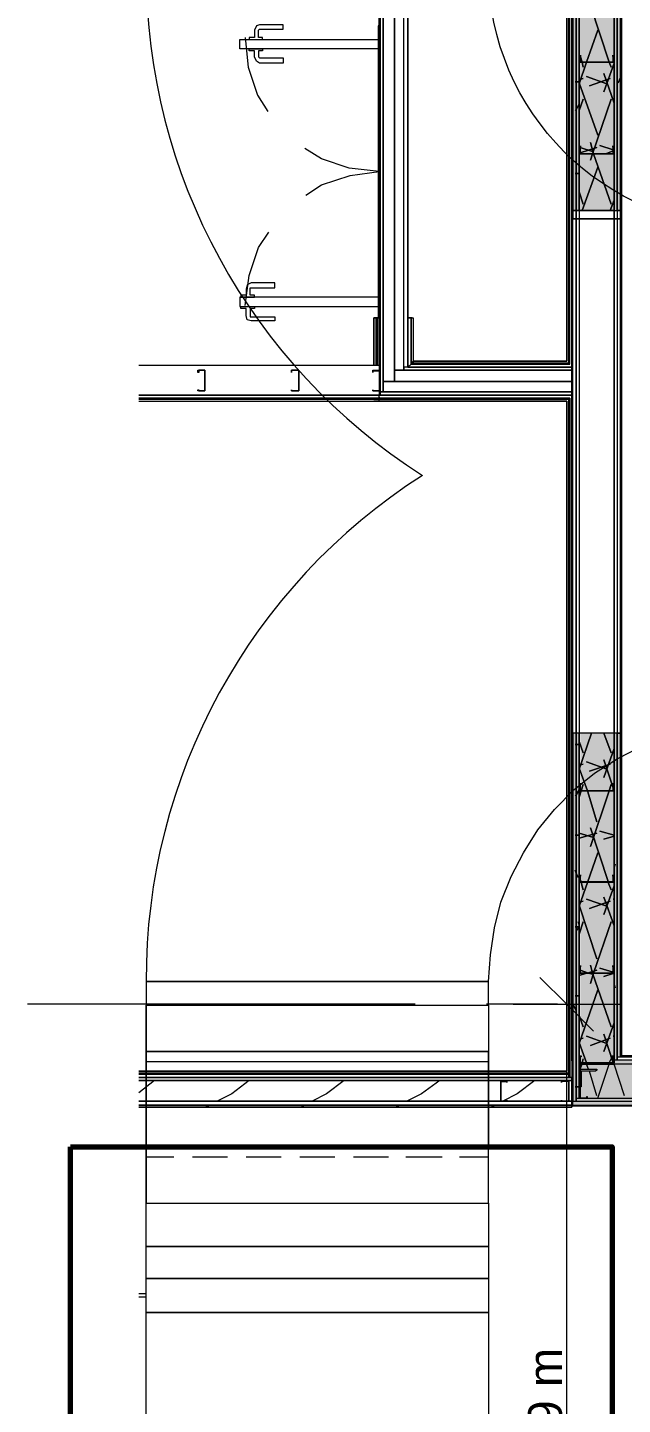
# Model space of a CAD drawing. Header units: metres. Extents: x -2 to 237, y -8 to 52.
# Drawn here: x 3.8 to 6.45, y 21.38 to 27.5 of the extents above; entities that cross this region are included whole.
import ezdxf

# ---------------------------------------------------------------- set-up
doc = ezdxf.new("R2010")
doc.units = ezdxf.units.M
doc.layers.add('HVAC - Ductos', color=5, linetype='Continuous', lineweight=0)
doc.layers.add('PDF2_Text', color=7, linetype='Continuous', lineweight=0)
doc.layers.add('PDF2_Geometry', color=7, linetype='Continuous', lineweight=0, true_color=0xaaaaaa)
doc.layers.add('PDF2_Solid Fills', color=7, linetype='Continuous', lineweight=0, true_color=0xffffff)
doc.styles.add('PDF Helvetica', font='')
doc.styles.get('PDF Helvetica').set_extended_font_data('Helvetica')

msp = doc.modelspace()

# ---------------------------------------------------------------- hatches: boundary and pattern name
at = {"layer": 'PDF2_Solid Fills', "lineweight": 0, "transparency": 33554559}
h = msp.add_hatch(color=256, dxfattribs=at)
h.paths.add_polyline_path([(6.2254, 26.6838), (6.2392, 26.6838), (6.2392, 32.8782), (6.2254, 32.8782)])
h.paths.add_polyline_path([(6.2254, 22.7297), (6.239, 22.7252), (6.2392, 22.7252), (6.2392, 24.3608), (6.2254, 24.3608), (6.2208, 22.7481), (6.2208, 22.7297)])
h = msp.add_hatch(color=256, dxfattribs=at)
h.paths.add_polyline_path([(6.2254, 26.6838), (6.2392, 26.6838), (6.2392, 32.8782), (6.2254, 32.8782)])
h.paths.add_polyline_path([(6.2392, 24.3608), (6.2254, 24.3608), (6.2254, 22.7252), (6.2392, 22.7252)])
h = msp.add_hatch(color=256, dxfattribs=at)
h.paths.add_polyline_path([(6.2529, 26.6838), (6.2529, 32.8644), (6.2392, 32.8644), (6.2392, 26.6838)])
h.paths.add_polyline_path([(6.2529, 22.7389), (6.2529, 24.3608), (6.2392, 24.3608), (6.2392, 22.7389)])
h = msp.add_hatch(color=256, dxfattribs=at)
h.paths.add_polyline_path([(6.2529, 26.6838), (6.2529, 32.8644), (6.2392, 32.8644), (6.2392, 26.6838)])
h.paths.add_polyline_path([(6.2529, 22.7389), (6.2529, 24.3608), (6.2392, 24.3608), (6.2392, 22.7389)])
h = msp.add_hatch(color=256, dxfattribs=at)
h.paths.add_polyline_path([(6.2529, 26.6883), (6.4087, 26.6838), (6.4087, 32.7133), (6.2575, 32.7133), (6.2575, 30.5827), (6.3308, 30.5827), (6.2575, 30.5781)])
h.paths.add_polyline_path([(6.4087, 24.3608), (6.2575, 24.3608), (6.2575, 22.8901), (6.2579, 22.8901), (6.2896, 22.8947), (6.4087, 22.8947)])
h = msp.add_hatch(color=256, dxfattribs=at)
h.paths.add_polyline_path([(6.2529, 26.6883), (6.4087, 26.6838), (6.4087, 32.7133), (6.2575, 32.7133), (6.2575, 30.5827), (6.3079, 30.5827), (6.2575, 30.5781)])
h.paths.add_polyline_path([(6.4087, 24.3608), (6.2575, 24.3608), (6.2575, 22.8901), (6.4087, 22.8901)])
h = msp.add_hatch(color=256, dxfattribs=at)
h.paths.add_polyline_path([(6.4224, 22.9084), (6.4224, 24.3608), (6.4087, 24.3608), (6.4087, 22.9084)])
h.paths.add_polyline_path([(6.4224, 29.7397), (6.4224, 32.6949), (6.4087, 32.6949), (6.4087, 29.7397)])
h.paths.add_polyline_path([(6.4224, 29.6114), (6.4087, 29.6114), (6.4087, 26.6838), (6.4224, 26.6838)])
h = msp.add_hatch(color=256, dxfattribs=at)
h.paths.add_polyline_path([(6.4224, 29.7397), (6.4362, 29.7397), (6.4362, 32.6812), (6.4224, 32.6812)])
h.paths.add_polyline_path([(6.4224, 22.9222), (6.4362, 22.9222), (6.4362, 24.3608), (6.4224, 24.3608)])
h.paths.add_polyline_path([(6.4224, 26.6838), (6.4362, 26.6838), (6.4362, 29.5977), (6.4224, 29.5977)])
h = msp.add_hatch(color=256, dxfattribs=at)
h.paths.add_polyline_path([(6.4224, 26.6838), (6.4224, 29.6114), (6.4087, 29.6114), (6.4087, 26.6838)])
h.paths.add_polyline_path([(6.4224, 24.3608), (6.4087, 24.3608), (6.4087, 22.9084), (6.4224, 22.9084)])
h = msp.add_hatch(color=256, dxfattribs=at)
h.paths.add_polyline_path([(6.4224, 26.6838), (6.4362, 26.6838), (6.4362, 29.5977), (6.4224, 29.5977)])
h.paths.add_polyline_path([(6.4224, 22.9222), (6.4362, 22.9222), (6.4362, 24.3608), (6.4224, 24.3608)])
h = msp.add_hatch(color=256, dxfattribs=at)
h.paths.add_polyline_path([(6.2529, 23.701), (6.2575, 23.7102), (6.2529, 23.7102)])
h.paths.add_polyline_path([(6.4041, 23.701), (6.4087, 23.7102), (6.4041, 23.7102)])
for points in [[(6.2621, 22.858), (6.2575, 22.7939), (6.2575, 22.7389), (16.0852, 22.7389), (16.0852, 22.8901), (6.2575, 22.8901), (6.2575, 22.8672), (6.3308, 22.8672), (6.3262, 22.8626)], [(15.3842, 22.8947), (16.0853, 22.8947), (16.0853, 22.9084), (6.4087, 22.9084), (6.4087, 22.8901), (6.4796, 22.8901)]]:
    msp.add_hatch(color=256, dxfattribs=at).paths.add_polyline_path(points)
h = msp.add_hatch(color=256, dxfattribs=at)
h.paths.add_polyline_path([(16.0853, 22.7068), (16.0853, 22.7251), (6.2254, 22.7251), (6.2254, 22.7068)])
h.paths.add_polyline_path([(16.2685, 22.7205), (16.2364, 22.7205), (16.2364, 22.7068), (16.2685, 22.7068)])
h = msp.add_hatch(color=256, dxfattribs=at)
h.paths.add_polyline_path([(16.0853, 22.7252), (16.0853, 22.7389), (6.2392, 22.7389), (6.2392, 22.7252)])
h.paths.add_polyline_path([(16.2364, 22.7389), (16.2364, 22.7252), (16.2547, 22.7252), (16.2547, 22.7389)])

# ---------------------------------------------------------------- linework, layer by layer
at = {"layer": 'HVAC - Ductos', "lineweight": 0}
for points in [[(4.3286, 27.7513, 0.256609), (5.5565, 25.5063, 0.257064), (4.3286, 23.2566), (4.3286, 23.1512), (5.8497, 23.1512), (5.8497, 23.2566), (4.3286, 23.2566), (5.8497, 23.2566), (5.8589, 23.3758), (5.8772, 23.4948), (5.9047, 23.6094), (5.9505, 23.7239), (6.0055, 23.8293), (6.0696, 23.9302), (6.1429, 24.0218), (6.23, 24.1088), (6.3216, 24.1821), (6.4224, 24.2463), (6.5278, 24.3013)], [(6.9952, 26.6104, -0.412906), (5.8497, 27.7513)]]:
    msp.add_lwpolyline(points, format="xyb", dxfattribs=at)
for points in [[(6.1979, 15.2203), (6.1979, 17.0393), (6.1979, 18.258), (6.1979, 19.463), (6.1979, 23.3941)], [(6.0788, 23.2749), (6.1979, 23.1558), (6.317, 23.0367)], [(4.3286, 23.1512), (4.3286, 23.0413), (4.3286, 22.9359), (4.3286, 22.826), (4.3286, 22.7205), (4.3286, 22.6198), (4.3286, 22.5236), (4.3286, 22.945), (4.3286, 22.9909), (4.3286, 23.0458), (4.3286, 23.0963), (4.3286, 23.1512), (5.8497, 23.1512), (5.8497, 23.0963), (5.8497, 23.0458), (5.8497, 22.9909), (5.8497, 22.945)], [(5.8497, 23.1512), (5.8497, 23.0413), (5.8497, 22.9359), (5.8497, 22.826), (5.8497, 22.7205), (5.8497, 22.6198), (5.8497, 22.5236), (5.8497, 22.945), (4.3286, 22.945), (5.8497, 22.945), (5.8497, 22.8992), (4.3286, 22.8992), (4.3286, 22.945)], [(5.9597, 23.1558), (6.1979, 23.1558), (6.4362, 23.1558)], [(4.3286, 22.2716), (4.3286, 22.3815), (4.3286, 22.4869), (4.3286, 22.5969), (4.3286, 22.7023), (4.3286, 22.803), (4.3286, 22.8992)], [(5.8497, 22.2716), (5.8497, 22.3815), (5.8497, 22.4869), (5.8497, 22.5969), (5.8497, 22.7023), (5.8497, 22.803), (5.8497, 22.8992)], [(4.3286, 22.5236), (4.4523, 22.5236)], [(4.5348, 22.5236), (4.6906, 22.5236)], [(4.773, 22.5236), (4.9288, 22.5236)], [(5.0113, 22.5236), (5.167, 22.5236)], [(5.2495, 22.5236), (5.4053, 22.5236)], [(5.4832, 22.5236), (5.6435, 22.5236)], [(5.7214, 22.5236), (5.8497, 22.5236)], [(4.3286, 22.4777), (4.4523, 22.4777)], [(4.5348, 22.4777), (4.6906, 22.4777)], [(4.773, 22.4777), (4.9288, 22.4777)], [(5.0113, 22.4777), (5.167, 22.4777)], [(5.2495, 22.4777), (5.4053, 22.4777)], [(5.4832, 22.4777), (5.6435, 22.4777)], [(5.7214, 22.4777), (5.8497, 22.4777)], [(5.8497, 22.0791), (4.3286, 22.0791), (5.8497, 22.0791)], [(5.8497, 22.0791), (5.8497, 21.9371), (4.3286, 21.9371), (4.3286, 22.0791)]]:
    msp.add_lwpolyline(points, dxfattribs=at)
for points in [[(4.3286, 22.4777), (4.3286, 22.4319), (4.3286, 22.377), (4.3286, 22.3265), (4.3286, 22.2716), (5.8497, 22.2716), (5.8497, 22.3265), (5.8497, 22.377), (5.8497, 22.4319), (5.8497, 22.4777), (5.8497, 22.8992), (4.3286, 22.8992)], [(5.8497, 22.2716), (5.8497, 22.0791), (4.3286, 22.0791), (4.3286, 22.2716)], [(5.8497, 21.7859), (5.8497, 21.1628), (4.3286, 21.1628), (4.3286, 21.7859)]]:
    msp.add_lwpolyline(points, close=True, dxfattribs=at)
at = {"layer": 'PDF2_Geometry', "lineweight": 0}
for points in [[(6.2392, 24.3608), (6.2254, 24.3608), (6.2254, 26.6471), (6.2254, 26.6838), (6.2254, 32.6812), (6.2254, 32.8782), (6.2254, 32.8965), (6.2208, 32.8965), (6.2208, 32.9011), (9.8495, 32.9011), (6.2208, 32.9011), (6.2208, 32.8965), (9.8495, 32.8965)], [(15.9524, 29.561), (16.0531, 29.561), (16.0531, 26.6013), (16.2685, 26.6013), (16.2685, 32.6812), (16.2685, 32.8965), (6.2208, 32.8965), (6.2208, 32.6812), (6.2208, 26.6838), (6.4408, 26.6838), (6.4408, 29.5794), (9.4326, 29.5794), (9.6159, 29.5794), (9.6159, 29.9139), (9.4326, 29.9139), (9.4326, 29.7626), (9.2539, 29.7626)], [(6.2529, 26.6838), (6.2392, 26.6838), (6.2392, 26.6471), (6.2392, 26.6838), (6.2392, 32.6812), (6.2392, 32.8644), (6.2392, 32.8782), (16.2501, 32.8782)], [(16.2364, 32.8644), (16.0853, 32.8644), (6.2529, 32.8644), (6.2529, 32.7133), (6.2529, 32.6812), (6.2529, 26.6838), (6.2529, 26.6471), (6.2529, 24.3608), (6.2392, 24.3608), (6.2392, 26.6471), (6.2254, 26.6471), (6.2392, 26.6471), (6.2392, 24.3608), (6.2392, 22.9222), (6.2392, 22.7389), (6.2392, 22.7251), (16.0853, 22.7251), (16.0853, 22.7389)], [(9.5838, 31.0455), (9.6022, 31.0455), (9.6022, 29.9139), (9.6022, 29.5977), (9.5838, 29.5977), (9.4326, 29.5977), (6.4408, 29.5977), (6.4362, 29.5977), (6.4224, 29.5977), (6.4224, 26.6838), (6.4224, 26.6471), (6.4224, 24.3608), (6.4087, 24.3608)], [(6.4224, 29.7397), (6.4087, 29.7397), (6.4087, 29.6618), (6.4087, 29.6114), (6.4087, 26.6838), (6.4087, 26.6471), (6.4087, 24.3608), (6.2529, 24.3608)], [(16.0853, 22.8901), (6.4087, 22.8901), (6.4087, 22.9084), (6.4087, 22.9222), (6.4087, 24.3608), (6.4087, 26.6471), (6.4087, 26.6838), (6.2529, 26.6838), (6.2529, 26.6471), (6.2529, 24.3608), (6.2529, 22.9222), (6.2529, 22.8901), (6.2529, 22.7389), (16.0853, 22.7389), (16.0853, 22.8901), (16.0853, 22.9084), (16.0853, 22.9222), (16.0853, 24.3608), (16.0853, 24.5395), (16.0715, 24.5395), (16.0715, 26.6013), (16.0715, 29.5748), (16.0531, 29.5748), (15.9524, 29.5748)], [(6.4408, 22.9222), (6.4408, 29.5794), (6.4408, 22.9222), (6.4408, 29.5794), (6.4362, 29.5794), (6.4362, 26.6838), (6.4224, 26.6838), (6.4224, 26.6471), (6.4224, 24.3608), (6.4224, 22.9222), (6.4224, 22.9084), (16.0715, 22.9084)], [(6.4408, 29.5794), (6.4408, 22.9222), (6.4408, 29.5794), (6.4408, 22.9222), (16.0531, 22.9222), (6.4408, 22.9222), (16.0531, 22.9222)], [(16.0486, 22.9268), (16.0486, 29.561), (16.0486, 22.9268), (6.4408, 22.9268), (6.4408, 29.5336), (6.4408, 22.9268)], [(4.2965, 25.8361), (5.3641, 25.8361), (5.3641, 25.8407), (5.3641, 25.8453), (5.3641, 25.8499), (4.2965, 25.8499), (5.3641, 25.8499), (5.3641, 25.8636), (5.3686, 25.8636), (5.3686, 27.8154)], [(5.3641, 27.8154), (5.3641, 25.9965), (5.3641, 25.8636), (6.2208, 25.8636), (6.2208, 25.9873), (6.2208, 27.5909), (6.2208, 25.9873), (5.4923, 25.9873), (5.5061, 26.0011), (5.5061, 26.2072), (5.4923, 26.2072), (5.4923, 27.5039)], [(6.2208, 25.9873), (5.474, 25.9873), (5.474, 25.9736), (6.2208, 25.9736), (5.4328, 25.9736), (5.4328, 25.9232), (6.2208, 25.9232), (5.3824, 25.9232), (5.4328, 25.9232), (5.4328, 27.7604), (5.4923, 27.7604), (5.8451, 27.7604), (6.1613, 27.7604), (6.2208, 27.7604), (6.1613, 27.7604), (5.8451, 27.7604), (5.4923, 27.7604), (5.3824, 27.7604), (5.3824, 27.8017), (6.2208, 27.8017)], [(5.3824, 27.7604), (5.3824, 25.9232), (5.3824, 25.8774), (6.2208, 25.8774), (5.3686, 25.8774), (5.3686, 25.8636), (6.2208, 25.8636), (6.2208, 22.9038), (6.2208, 25.8636), (5.3641, 25.8636), (6.2208, 25.8636)], [(4.2965, 25.9965), (5.3641, 25.9965), (5.3641, 27.6917)], [(5.4923, 27.6917), (5.4923, 25.9873), (5.4923, 27.6917), (5.4923, 25.9873), (5.474, 25.9873), (5.474, 27.6917)], [(5.4923, 27.6917), (5.4923, 25.9873), (5.5061, 26.0011), (6.2117, 26.0011), (6.2117, 27.6779)], [(5.4923, 26.2072), (5.4923, 25.9873), (5.4923, 26.2072), (5.5061, 26.2072), (5.5061, 26.0011), (5.5061, 26.2072), (5.5107, 26.2072), (5.5153, 26.2072), (5.5153, 26.0148), (5.5153, 26.0103), (5.5107, 26.0103), (5.5107, 26.0057), (5.5061, 26.0057), (5.5061, 26.0011), (5.5061, 26.2072), (5.5107, 26.2072), (5.5153, 26.2072), (5.5153, 26.0148), (5.5153, 26.0103), (5.5107, 26.0103), (5.5107, 26.0057), (5.5061, 26.0057), (5.5061, 26.2072), (5.5107, 26.2072), (5.5061, 26.2072), (5.5015, 26.2072), (5.5061, 26.2072), (5.5061, 26.0011), (6.2117, 26.0011), (5.5061, 26.0011), (5.4923, 25.9873), (5.5061, 26.0011), (6.2071, 26.0011), (6.2071, 27.6779), (6.2071, 26.0011), (6.2071, 27.6779), (6.2071, 26.0011), (6.2071, 27.6779)], [(4.8326, 27.4901), (4.8326, 27.4901)], [(4.7684, 27.4534), (4.7822, 27.3206), (4.8234, 27.1969), (4.8692, 27.1236)], [(4.8326, 27.3618), (4.8326, 27.3618)], [(5.4923, 27.3802), (5.4923, 27.3756)], [(6.2621, 27.371), (6.2621, 27.371)], [(6.3995, 27.371), (6.3995, 27.371)], [(5.3641, 27.316), (5.3595, 27.3114)], [(6.2575, 27.3435), (6.2575, 27.3435)], [(6.4041, 27.3435), (6.4041, 27.3435)], [(5.4923, 27.1785), (5.4923, 27.1739)], [(5.3641, 27.1327), (5.3595, 27.1327)], [(5.0387, 26.7525), (5.1075, 26.7983), (5.2358, 26.8395), (5.3641, 26.8578), (5.2312, 26.8716), (5.1075, 26.9128), (5.0342, 26.9587)], [(5.4923, 26.9541), (5.4923, 26.9541)], [(6.2621, 26.9678), (6.2621, 26.9678)], [(6.3995, 26.9678), (6.3995, 26.9678)], [(5.3641, 26.8899), (5.3595, 26.8899)], [(5.4923, 26.7525), (5.4923, 26.7525)], [(5.3641, 26.7112), (5.3595, 26.7112)], [(6.2208, 22.7251), (6.2208, 22.7068), (6.2208, 22.6977), (4.2965, 22.6977), (6.2208, 22.6977), (6.2208, 22.8306), (4.2965, 22.8306), (6.2071, 22.8306), (6.2071, 25.8499), (6.2071, 22.8306), (4.2965, 22.8306), (6.2208, 22.8306), (6.2208, 22.8168), (4.2965, 22.8168), (6.2208, 22.8168), (6.2208, 22.7251), (4.2965, 22.7251), (6.2208, 22.7251), (6.2208, 22.7068), (6.2254, 22.7068), (6.2254, 22.7251), (6.2254, 22.9222), (6.2254, 24.3608), (6.2254, 26.6471), (6.2208, 26.6471)], [(6.2208, 24.3608), (6.2208, 22.7068), (6.2254, 22.7068), (6.2254, 24.3608), (6.2208, 24.3608), (6.2208, 26.6471), (6.2208, 26.6838)], [(6.2392, 26.6838), (6.2254, 26.6838), (6.2254, 26.6471)], [(6.4087, 26.6838), (6.4224, 26.6838)], [(6.4087, 26.6471), (6.4224, 26.6471)], [(6.4087, 26.6471), (6.4224, 26.6471)], [(6.4224, 24.3608), (6.4362, 24.3608), (6.4362, 26.6471), (6.4224, 26.6471), (6.4362, 26.6471)], [(16.0531, 22.9222), (6.4362, 22.9222), (6.4362, 24.3608), (6.4362, 26.6471), (6.4362, 26.6838), (6.4362, 26.6471), (6.4408, 26.6471)], [(6.4408, 26.6838), (6.4408, 26.6471), (6.4408, 24.3608)], [(4.7684, 26.2622), (4.7868, 26.3951), (4.828, 26.5188), (4.8738, 26.5875)], [(5.4923, 26.5325), (5.4923, 26.5325)], [(5.3641, 26.4684), (5.3595, 26.4638)], [(5.4923, 26.331), (5.4923, 26.331)], [(5.3641, 26.2897), (5.3595, 26.2852)], [(5.4923, 26.2072), (5.4923, 26.2072)], [(5.5061, 26.2072), (5.5061, 26.2072)], [(5.5061, 26.2072), (5.5061, 26.2072)], [(5.5061, 26.2072), (5.5061, 26.2072)], [(5.5061, 26.2072), (5.5061, 26.2072)], [(4.9746, 25.9644), (4.9746, 25.9644)], [(5.3366, 25.9644), (5.3366, 25.9644)], [(5.3412, 25.9965), (5.3412, 25.9965)], [(5.3686, 25.969), (5.3686, 25.969)], [(5.4923, 25.9873), (5.4923, 25.9873)], [(5.4923, 25.9873), (5.4923, 25.9873)], [(6.2208, 25.9873), (5.4923, 25.9873), (6.2208, 25.9873)], [(5.5061, 26.0011), (5.5061, 26.0011)], [(5.5061, 26.0011), (5.5061, 26.0011)], [(4.2965, 25.8636), (5.3641, 25.8636)], [(5.3641, 25.8636), (4.2965, 25.8636)], [(5.3641, 25.8545), (5.3641, 25.8499), (4.2965, 25.8499)], [(4.2965, 25.8453), (5.3641, 25.8453), (6.2071, 25.8453), (5.3641, 25.8453)], [(4.5898, 25.8819), (4.5898, 25.8819)], [(4.5898, 25.8819), (4.5898, 25.8819)], [(4.9746, 25.8865), (4.9746, 25.8865)], [(5.3366, 25.8865), (5.3366, 25.8865)], [(5.3641, 25.8636), (6.2208, 25.8636), (5.3641, 25.8636)], [(5.3641, 25.8453), (5.3641, 25.8453)], [(5.3686, 25.8819), (5.3686, 25.8819)], [(5.3686, 25.8819), (5.3686, 25.8819)], [(6.2575, 24.1042), (6.2575, 24.1042)], [(6.4041, 24.1042), (6.4041, 24.1042)], [(6.2575, 23.701), (6.2575, 23.701)], [(6.2621, 23.7285), (6.2621, 23.7285)], [(6.3995, 23.7285), (6.3995, 23.7285)], [(6.4041, 23.701), (6.4041, 23.701)], [(6.2621, 23.3253), (6.2621, 23.3253)], [(6.3995, 23.3253), (6.3995, 23.3253)], [(6.2575, 23.2933), (6.2575, 23.2933)], [(6.4041, 23.2933), (6.4041, 23.2933)], [(4.2736, 23.1558), (3.8017, 23.1558)], [(5.5244, 23.1558), (4.2736, 23.1558)], [(6.1567, 23.1558), (5.8406, 23.1558)], [(6.2208, 22.9222), (6.2208, 22.7251), (6.2208, 22.7068), (6.2208, 22.7251), (6.2208, 22.7068), (6.2254, 22.7068), (16.0853, 22.7068), (16.0853, 22.7205), (16.0853, 22.7251)], [(6.2575, 22.8947), (6.2575, 22.8947)], [(6.4041, 22.8947), (6.4041, 22.8947)], [(6.4362, 22.9222), (6.4362, 22.9222)], [(6.2208, 22.8306), (4.2965, 22.8306), (6.2208, 22.8306)], [(4.3653, 22.8168), (4.2965, 22.7618)], [(4.7868, 22.8168), (4.7088, 22.7572), (4.6448, 22.7251)], [(5.2083, 22.8168), (5.1304, 22.7572), (5.0663, 22.7251)], [(5.6344, 22.8168), (5.5519, 22.7572), (5.4877, 22.7251)], [(6.0559, 22.8168), (5.978, 22.7572), (5.9139, 22.7251)], [(6.175, 22.8076), (6.175, 22.8076)], [(6.2071, 22.8122), (6.2071, 22.8122)], [(6.2254, 22.7251), (6.2208, 22.7251), (6.2208, 22.7068), (4.2965, 22.7068), (6.2208, 22.7068), (6.2208, 22.7251), (6.2208, 22.7068)], [(4.6126, 22.7068), (4.5898, 22.6977)], [(5.0342, 22.7068), (5.0159, 22.6977)], [(5.4557, 22.7068), (5.4374, 22.6977)], [(5.8818, 22.7068), (5.8589, 22.6977)], [(6.175, 22.7297), (6.175, 22.7297)], [(6.2071, 22.7251), (6.2071, 22.7251)], [(6.2071, 22.7251), (6.2071, 22.7251)], [(16.2777, 22.7023), (6.2208, 22.7023), (6.2208, 22.7068), (16.2685, 22.7068)]]:
    msp.add_lwpolyline(points, dxfattribs=at)
for points in [[(6.2208, 32.8965), (6.2208, 26.6838), (6.2254, 26.6838), (6.2254, 32.8965)], [(6.2254, 26.6838), (6.2392, 26.6838), (6.2392, 32.8782), (6.2254, 32.8782)], [(6.2392, 26.6838), (6.2529, 26.6838), (6.2529, 32.8644), (6.2392, 32.8644)], [(6.2529, 26.6838), (6.4087, 26.6838), (6.4087, 32.7133), (6.2529, 32.7133)], [(6.4087, 26.6838), (6.4224, 26.6838), (6.4224, 29.6114), (6.4087, 29.6114)], [(6.4224, 26.6838), (6.4362, 26.6838), (6.4362, 29.5977), (6.4224, 29.5977)], [(6.4408, 26.6838), (6.4408, 29.5794), (6.4362, 29.5794), (6.4362, 26.6838)], [(5.3824, 27.8017), (5.3686, 27.8017), (5.3686, 25.8774), (5.3824, 25.8774)], [(5.4328, 25.9736), (5.474, 25.9736), (5.474, 27.7101), (5.4328, 27.7101)], [(6.2071, 26.0011), (5.5061, 26.0011), (5.5061, 26.0057), (5.5107, 26.0057), (5.5107, 26.0103), (5.5153, 26.0103), (5.5153, 26.0148), (6.1979, 26.0148), (6.1979, 27.6643), (6.1979, 26.0148), (5.5153, 26.0148), (5.5153, 26.0103), (5.5107, 26.0103), (5.5107, 26.0057), (5.5061, 26.0057), (5.5061, 26.2072), (5.5061, 26.0011), (6.2117, 26.0011), (6.2117, 27.6779), (5.5061, 27.6779), (6.2071, 27.6779)], [(4.8326, 27.4901), (4.9379, 27.4901), (4.9379, 27.5085), (4.8326, 27.5085), (4.8188, 27.5039), (4.8097, 27.4855), (4.8097, 27.4534), (4.7868, 27.4534), (4.7868, 27.4443), (4.8463, 27.4443), (4.8463, 27.4534), (4.828, 27.4534), (4.828, 27.4855)], [(5.3641, 26.2072), (5.3549, 26.2072), (5.3549, 25.9965), (5.3549, 26.2072), (5.3641, 26.2072), (5.3641, 26.1385), (5.3641, 26.2072), (5.3641, 27.5039), (5.3595, 27.5039), (5.3595, 26.2072)], [(4.7455, 27.4443), (5.3641, 27.4443), (5.3641, 27.403), (4.7455, 27.403)], [(4.8326, 27.3618), (4.9379, 27.3618), (4.9379, 27.339), (4.8326, 27.339), (4.8188, 27.3481), (4.8097, 27.3664), (4.8097, 27.3939), (4.7868, 27.3939), (4.7868, 27.403), (4.8463, 27.403), (4.8463, 27.3939), (4.828, 27.3939), (4.828, 27.3664)], [(6.4087, 27.3435), (6.4041, 27.3435), (6.2575, 27.3435), (6.2529, 27.3435), (6.2529, 27.371), (6.2621, 27.371), (6.2575, 27.371), (6.2575, 27.3435), (6.4041, 27.3435), (6.4041, 27.371), (6.3995, 27.371), (6.4087, 27.371)], [(6.4087, 26.9403), (6.4041, 26.9357), (6.2575, 26.9357), (6.2529, 26.9357), (6.2529, 26.9403), (6.2529, 26.9678), (6.2621, 26.9678), (6.2575, 26.9678), (6.2575, 26.9403), (6.2575, 26.9357), (6.4041, 26.9357), (6.4041, 26.9403), (6.4041, 26.9678), (6.3995, 26.9678), (6.4087, 26.9678)], [(6.2208, 26.6838), (6.4408, 26.6838), (6.4408, 26.6471), (6.4408, 24.3608), (6.2208, 24.3608), (6.2208, 26.6471)], [(6.4408, 26.6471), (6.2208, 26.6471)], [(6.2529, 26.6471), (6.2392, 26.6471)], [(6.4087, 26.6471), (6.2529, 26.6471)], [(4.7913, 26.3401), (4.7959, 26.3401), (4.9013, 26.3401), (4.9013, 26.363), (4.7959, 26.363), (4.7776, 26.3538), (4.773, 26.3355), (4.773, 26.308), (4.7501, 26.308), (4.7501, 26.2988), (4.8097, 26.2988), (4.8097, 26.308), (4.7913, 26.308), (4.7913, 26.3355)], [(4.7455, 26.2576), (5.3641, 26.2576), (5.3641, 26.2988), (4.7455, 26.2988)], [(4.7913, 26.2118), (4.7959, 26.2118), (4.9013, 26.2118), (4.9013, 26.1935), (4.7959, 26.1935), (4.7776, 26.1981), (4.773, 26.2164), (4.773, 26.2485), (4.7501, 26.2485), (4.7501, 26.2576), (4.8097, 26.2576), (4.8097, 26.2485), (4.7913, 26.2485), (4.7913, 26.2164)], [(5.3412, 26.2072), (5.3412, 25.9965), (5.3412, 26.2072), (5.3457, 26.2072), (5.3503, 26.2072), (5.3457, 26.2072)], [(5.3503, 25.9965), (5.3503, 26.2072), (5.3503, 25.9965), (5.3503, 26.2072), (5.3503, 25.9965), (5.3503, 26.2072), (5.3549, 26.2072), (5.3503, 26.2072), (5.3457, 26.2072), (5.3503, 26.2072), (5.3549, 26.2072), (5.3503, 26.2072)], [(4.5577, 25.8865), (4.5623, 25.8865), (4.5623, 25.8819), (4.5898, 25.8819), (4.5898, 25.969), (4.5898, 25.9736), (4.5623, 25.9736), (4.5623, 25.9644), (4.5577, 25.9644), (4.5577, 25.9736), (4.5898, 25.9736), (4.5898, 25.969), (4.5898, 25.8819), (4.5577, 25.8819)], [(5.0021, 25.8819), (5.0067, 25.8819), (5.0067, 25.969), (5.0021, 25.9736), (4.9746, 25.9736), (4.9746, 25.9644), (4.9746, 25.9736), (5.0021, 25.9736), (5.0067, 25.9736), (5.0067, 25.969), (5.0067, 25.8819), (5.0021, 25.8819), (4.9746, 25.8819)], [(5.3686, 25.8819), (5.3686, 25.969), (5.3366, 25.969), (5.3366, 25.9644), (5.3366, 25.9736), (5.3686, 25.9736), (5.3686, 25.969), (5.3686, 25.8819), (5.3366, 25.8819)], [(6.2208, 25.9873), (5.4923, 25.9873)], [(6.2071, 26.0057), (5.5061, 26.0057)], [(6.1979, 25.8361), (6.1979, 22.858), (4.2965, 22.858), (6.1979, 22.858), (6.1979, 25.8361), (5.3412, 25.8361)], [(4.9746, 25.8865), (4.9746, 25.8819)], [(5.3366, 25.8865), (5.3366, 25.8819)], [(5.3641, 25.8499), (6.2071, 25.8499), (6.2071, 22.8443), (6.2071, 25.8499), (6.2071, 22.8443), (6.2071, 25.8499), (5.3641, 25.8499), (6.2117, 25.8499), (6.2117, 22.8306), (6.2117, 25.8499), (5.3503, 25.8499), (6.2117, 25.8499)], [(16.0531, 24.3608), (16.0531, 22.9222), (6.4408, 22.9222), (6.4408, 24.3608), (6.2208, 24.3608), (6.2208, 22.9222), (6.2208, 22.7068), (16.2685, 22.7068), (16.2685, 22.9222), (16.2685, 24.3608)], [(6.2392, 24.3608), (6.2254, 24.3608), (6.2254, 22.7251), (6.2392, 22.7251)], [(6.2529, 24.3608), (6.2392, 24.3608), (6.2392, 22.7389), (6.2529, 22.7389)], [(6.4087, 24.3608), (6.2529, 24.3608), (6.2529, 22.8901), (6.4087, 22.8901)], [(6.4224, 24.3608), (6.4087, 24.3608), (6.4087, 22.9084), (6.4224, 22.9084)], [(6.4362, 24.3608), (6.4224, 24.3608), (6.4224, 22.9222), (6.4362, 22.9222)], [(6.4362, 22.9222), (6.4408, 22.9222), (6.4408, 24.3608), (6.4362, 24.3608)], [(6.4087, 24.1042), (6.4041, 24.1042), (6.2575, 24.1042), (6.2529, 24.1042), (6.2529, 24.1363), (6.2621, 24.1363), (6.2621, 24.1317), (6.2575, 24.1317), (6.2575, 24.1042), (6.4041, 24.1042), (6.4041, 24.1317), (6.3995, 24.1317), (6.3995, 24.1363), (6.4087, 24.1363)], [(6.4087, 23.701), (6.4041, 23.6965), (6.2575, 23.6965), (6.2529, 23.6965), (6.2529, 23.701), (6.2529, 23.7285), (6.2621, 23.7285), (6.2575, 23.7285), (6.2575, 23.701), (6.4041, 23.701), (6.4041, 23.7285), (6.3995, 23.7285), (6.4087, 23.7285)], [(6.4087, 23.2933), (6.4041, 23.2933), (6.2575, 23.2933), (6.2529, 23.2933), (6.2529, 23.3253), (6.2621, 23.3253), (6.2575, 23.3253), (6.2575, 23.2933), (6.4041, 23.2933), (6.4041, 23.3253), (6.3995, 23.3253), (6.4087, 23.3253)], [(6.4087, 22.8947), (6.4041, 22.8947), (6.2575, 22.8947), (6.2529, 22.8947), (6.2529, 22.9268), (6.2621, 22.9268), (6.2621, 22.9222), (6.2575, 22.9222), (6.2575, 22.8947), (6.4041, 22.8947), (6.4041, 22.9222), (6.3995, 22.9222), (6.3995, 22.9268), (6.4087, 22.9268)], [(6.2896, 22.8901), (6.2575, 22.8901), (6.2575, 22.7389), (6.2896, 22.7389), (6.2896, 22.7435), (6.285, 22.7435), (6.285, 22.7389), (6.2575, 22.7389), (6.2575, 22.8901), (6.285, 22.8901), (6.285, 22.8855), (6.2896, 22.8855)], [(6.2071, 22.8488), (4.2965, 22.8488)], [(6.2071, 22.8443), (4.2965, 22.8443)], [(4.2965, 22.8443), (6.2071, 22.8443)], [(6.3308, 22.8672), (6.3308, 22.8626), (6.3262, 22.858), (6.2621, 22.858), (6.2621, 22.7939), (6.2621, 22.7893), (6.2575, 22.7893), (6.2575, 22.8672)], [(5.9322, 22.8168), (5.9047, 22.8168), (5.9047, 22.8122), (5.9047, 22.7251), (5.9322, 22.7251), (5.9322, 22.7297), (5.9322, 22.7251), (5.9047, 22.7251), (5.9047, 22.8122), (5.9322, 22.8122), (5.9322, 22.8076)], [(6.2071, 22.8168), (6.2071, 22.8122), (6.2071, 22.7251), (6.175, 22.7251), (6.175, 22.7297), (6.175, 22.7251), (6.2071, 22.7251), (6.2071, 22.8122), (6.175, 22.8122), (6.175, 22.8076), (6.175, 22.8168)]]:
    msp.add_lwpolyline(points, close=True, dxfattribs=at)
at = {"layer": 'PDF2_Geometry', "color": 254, "lineweight": 0, "true_color": 0xd2d2d2}
for points in [[(6.3033, 27.5955), (6.3858, 27.3435), (6.395, 27.3206), (6.3858, 27.3435)], [(6.3354, 27.4855), (6.285, 27.3435), (6.2529, 27.2473), (6.285, 27.3435)], [(6.2575, 27.371), (6.2666, 27.3435), (6.2712, 27.3206), (6.2666, 27.3435)], [(6.4087, 27.339), (6.3628, 27.2106)], [(6.2712, 27.2702), (6.2529, 27.2656)], [(6.2529, 27.2519), (6.3354, 27.0182)], [(6.285, 27.2793), (6.3766, 27.2473)], [(6.3904, 27.2702), (6.2988, 27.2381)], [(6.3628, 27.2931), (6.4087, 27.1603)], [(6.2712, 27.1785), (6.2529, 27.1281)], [(6.395, 27.1785), (6.3124, 26.9357), (6.3033, 26.9082), (6.3124, 26.9357)], [(6.2575, 26.9632), (6.317, 26.9449)], [(6.3308, 26.9632), (6.2575, 26.9403)], [(6.3033, 26.9861), (6.317, 26.9357), (6.395, 26.7112), (6.317, 26.9357)], [(6.3445, 26.9724), (6.4041, 26.9541)], [(6.3674, 26.9357), (6.3628, 26.9357)], [(6.4041, 26.9495), (6.372, 26.9357)], [(6.3354, 26.8762), (6.2666, 26.6838)], [(6.2529, 26.7662), (6.2712, 26.7112)], [(6.4087, 26.7295), (6.3904, 26.6838)], [(6.3079, 24.3608), (6.2529, 24.2005)], [(6.3628, 24.3608), (6.395, 24.2737)], [(6.2529, 24.3241), (6.2712, 24.2737)], [(6.4087, 24.2921), (6.3628, 24.1638)], [(6.3628, 24.2417), (6.4041, 24.118)], [(6.2712, 24.2234), (6.2529, 24.2188)], [(6.2529, 24.2051), (6.2896, 24.1042), (6.3308, 23.9668), (6.2896, 24.1042)], [(6.285, 24.2325), (6.3766, 24.2005)], [(6.3904, 24.2234), (6.2988, 24.1913)], [(6.4041, 24.2325), (6.4087, 24.2325)], [(6.2712, 24.1317), (6.2621, 24.1042), (6.2529, 24.0768), (6.2621, 24.1042)], [(6.395, 24.1317), (6.3858, 24.1042), (6.3033, 23.8568), (6.3858, 24.1042)], [(6.3033, 23.9393), (6.3812, 23.701)], [(6.2529, 23.9164), (6.3124, 23.8981)], [(6.3308, 23.9164), (6.2529, 23.8935)], [(6.3445, 23.9256), (6.4087, 23.9072)], [(6.4087, 23.9026), (6.3628, 23.8889)], [(6.3354, 23.8293), (6.2896, 23.6965), (6.2529, 23.5911), (6.2896, 23.6965)], [(6.2575, 23.7102), (6.2621, 23.701)], [(6.2621, 23.6965), (6.2712, 23.6644)], [(6.3812, 23.6965), (6.395, 23.6644)], [(6.4087, 23.6827), (6.3628, 23.5544)], [(6.3628, 23.6323), (6.4087, 23.504)], [(6.2712, 23.614), (6.2529, 23.6094)], [(6.2529, 23.5956), (6.3308, 23.3574)], [(6.285, 23.6232), (6.3766, 23.5911)], [(6.3904, 23.614), (6.2988, 23.5819)], [(6.4041, 23.6232), (6.4087, 23.6232)], [(6.2712, 23.5224), (6.2529, 23.4674)], [(6.395, 23.5224), (6.317, 23.2933), (6.3033, 23.2475), (6.317, 23.2933)], [(6.3033, 23.3299), (6.3124, 23.2933), (6.395, 23.055), (6.3124, 23.2933)], [(6.285, 23.2933), (6.2529, 23.2841)], [(6.2575, 23.307), (6.2942, 23.2933), (6.3124, 23.2887), (6.2942, 23.2933)], [(6.3308, 23.307), (6.2896, 23.2933)], [(6.3445, 23.3162), (6.4041, 23.2979)], [(6.4087, 23.2933), (6.3628, 23.2795)], [(6.3354, 23.2199), (6.2529, 22.9817)], [(6.2529, 23.1055), (6.2712, 23.055)], [(6.4087, 23.0734), (6.3628, 22.945)], [(6.285, 23.0138), (6.3766, 22.9817)], [(6.3628, 23.023), (6.4041, 22.8947)], [(6.4041, 23.0138), (6.4087, 23.0138)], [(6.2712, 23.0046), (6.2529, 23)], [(6.2529, 22.9863), (6.285, 22.8947)], [(6.3904, 23.0046), (6.3033, 22.9726)], [(6.2712, 22.913), (6.2666, 22.8947)]]:
    msp.add_lwpolyline(points, close=True, dxfattribs=at)
at = {"layer": 'PDF2_Geometry', "color": 254, "lineweight": 0, "true_color": 0xeaeaea}
for points in [[(6.4362, 27.458), (6.4362, 27.458)], [(6.4362, 27.458), (6.4362, 27.458)], [(6.4362, 27.1557), (6.4362, 27.1557)], [(6.4362, 27.1557), (6.4362, 27.1557)], [(6.4362, 26.7479), (6.4362, 26.7479)], [(6.4362, 26.7479), (6.4362, 26.7479)], [(6.4362, 24.1088), (6.4362, 24.1088)], [(6.4362, 24.1088), (6.4362, 24.1088)], [(6.4362, 23.8019), (6.4362, 23.8019)], [(6.4362, 23.8019), (6.4362, 23.8019)], [(6.4362, 23.3987), (6.4362, 23.3987)], [(6.4362, 23.3987), (6.4362, 23.3987)], [(6.2392, 23.1283), (6.2392, 23.1283)], [(6.2392, 23.1283), (6.2392, 23.1283)], [(6.4362, 22.9909), (6.4362, 22.9909)], [(6.4362, 22.9909), (6.4362, 22.9909)]]:
    msp.add_lwpolyline(points, dxfattribs=at)
at = {"layer": 'PDF2_Geometry', "color": 254, "lineweight": 0, "true_color": 0xd2d2d2}
for points in [[(6.2529, 27.3481), (6.2575, 27.3481)], [(6.4087, 27.2793), (6.4087, 27.2793)], [(6.4087, 27.2793), (6.4087, 27.2793)], [(6.2529, 26.9678), (6.2575, 26.9678)], [(6.3445, 26.9357), (6.3445, 26.9357)], [(6.2575, 22.8672), (6.2666, 22.8901)], [(6.2942, 22.8672), (6.285, 22.8901)], [(6.3262, 22.8947), (6.3262, 22.8947)], [(6.3354, 22.7389), (6.3858, 22.8901), (6.3858, 22.8947), (6.395, 22.913), (6.3858, 22.8947), (6.3858, 22.8901)], [(6.4545, 22.7481), (6.4087, 22.8901)], [(6.2529, 22.858), (6.2575, 22.8626)], [(6.3308, 22.7481), (6.2988, 22.858)], [(6.2071, 22.7755), (6.2071, 22.7755)], [(6.2575, 22.826), (6.2575, 22.826)]]:
    msp.add_lwpolyline(points, dxfattribs=at)
at = {"layer": 'PDF2_Geometry', "color": 254, "lineweight": 0, "true_color": 0xeaeaea}
for points in [[(6.2529, 27.2564), (6.2392, 27.2564), (6.2346, 27.2564), (6.2392, 27.2564)], [(6.427, 27.2519), (6.4362, 27.2747)], [(6.2392, 27.1327), (6.2529, 27.1557), (6.2392, 27.1327), (6.2346, 27.1281)], [(6.2529, 26.8486), (6.2392, 26.8486), (6.2346, 26.8486), (6.2392, 26.8486)], [(6.2529, 24.3104), (6.2392, 24.3104), (6.2346, 24.3104), (6.2392, 24.3104)], [(6.2392, 24.0859), (6.2529, 24.1088), (6.2392, 24.0859), (6.2346, 24.0814)], [(6.2529, 23.9072), (6.2392, 23.9072), (6.2346, 23.9072), (6.2392, 23.9072)], [(6.2392, 23.7377), (6.2483, 23.7194), (6.2392, 23.7377), (6.2346, 23.7515)], [(6.4087, 23.7652), (6.4132, 23.7789)], [(6.2437, 23.4857), (6.2529, 23.504)], [(6.2483, 23.5224), (6.2529, 23.5086)], [(6.2529, 23.4994), (6.2392, 23.4994), (6.2346, 23.4994), (6.2392, 23.4994)], [(6.4087, 23.2429), (6.4132, 23.2291)], [(6.2254, 23.1558), (6.2392, 23.1283)], [(6.2529, 23.1925), (6.2392, 23.1925), (6.2346, 23.1925), (6.2392, 23.1925)], [(6.4087, 22.9542), (6.4087, 22.9588)], [(6.2529, 22.7893), (6.2392, 22.7893), (6.2346, 22.7893), (6.2392, 22.7893)]]:
    msp.add_lwpolyline(points, close=True, dxfattribs=at)
at = {"layer": 'PDF2_Geometry', "color": 95, "lineweight": 70, "true_color": 0x4caf50}
msp.add_lwpolyline([(3.9922, 22.5217), (6.3991, 22.5217), (6.3991, 21.1883), (3.9922, 21.1883)], close=True, dxfattribs=at)
at = {"layer": 'PDF2_Geometry', "color": 5, "lineweight": 0}
msp.add_lwpolyline([(4.3286, 21.7859), (4.3286, 21.9371), (5.8497, 21.9371), (5.8497, 21.7859)], close=True, dxfattribs=at)
for points in [[(4.3286, 21.8684), (4.2965, 21.8684)], [(4.2965, 21.8546), (4.3286, 21.8546)]]:
    msp.add_lwpolyline(points, dxfattribs=at)

# ---------------------------------------------------------------- texts
at = {"layer": 'PDF2_Text', "lineweight": 0, "insert": (6.1024, 20.9876), "char_height": 0.15002, "attachment_point": 4, "rotation": 90, "style": 'PDF Helvetica'}
msp.add_mtext('3.69 m', dxfattribs=at)

doc.saveas('drawing.dxf')
